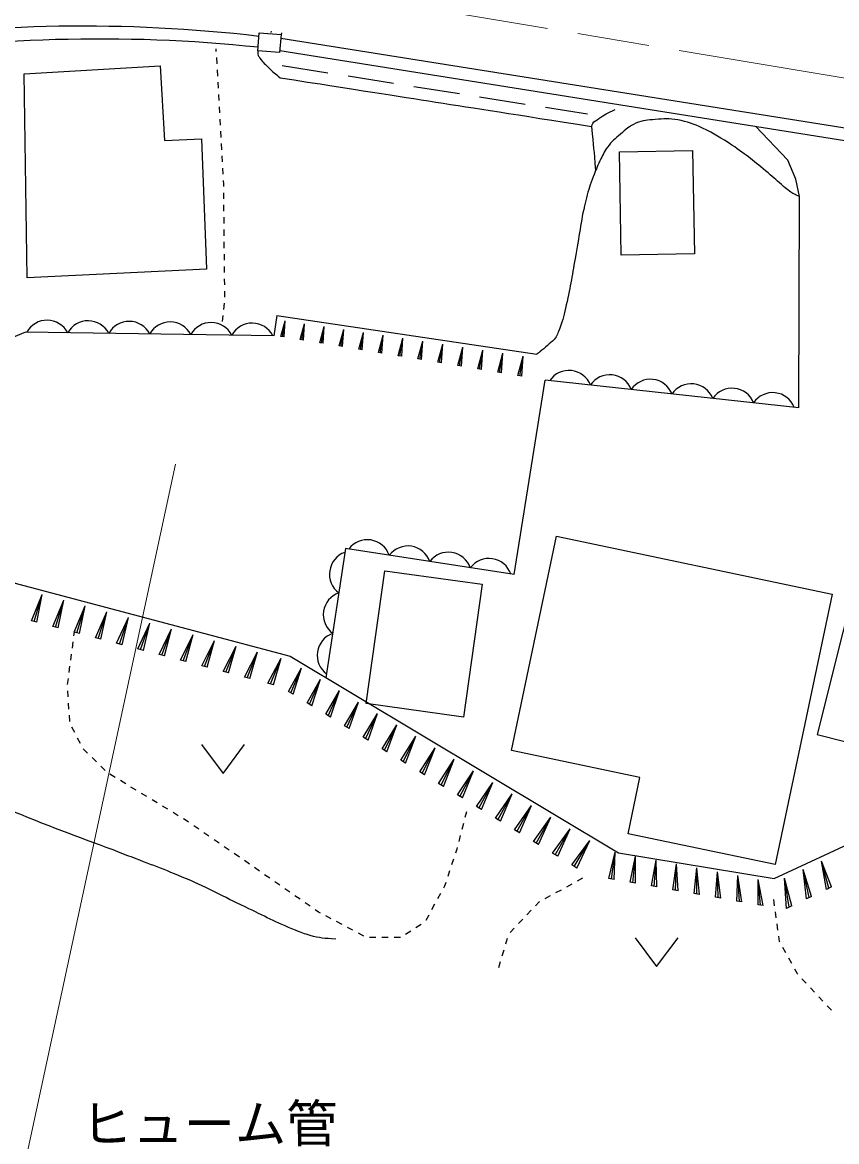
# Model space of a CAD drawing. Units: millimetres, scale not verified. Extents: x 40000 to 680000, y 20000 to 380000.
# Drawn here: x 303110 to 342818, y 259579 to 314197 of the extents above; entities that cross this region are included whole.
import ezdxf
from ezdxf.enums import TextEntityAlignment as Align

# ---------------------------------------------------------------- set-up
doc = ezdxf.new("R2010")
doc.units = ezdxf.units.MM
doc.header["$LTSCALE"] = 1000
doc.linetypes.add('CHAIN', pattern=[18.5, 12, -1.5, 3.5, -1.5])
for name, color, linetype, lineweight in [('M-BGD', 7, 'Continuous', 25), ('M-BMK', 2, 'CHAIN', 13), ('M-STR-HTXT', 7, 'Continuous', 13)]:
    doc.layers.add(name, color=color, linetype=linetype, lineweight=lineweight)
doc.styles.add('ＭＳ ゴシック', font='')
doc.styles.get('ＭＳ ゴシック').set_extended_font_data('MS Gothic')

msp = doc.modelspace()

# ---------------------------------------------------------------- linework, layer by layer
at = {"layer": 'M-BGD'}
for p, q in [((315246, 313776), (315232, 313696)), ((315738, 313689), (315724, 313610)), ((315710, 313428), (370223, 304764)), ((312567, 312777), (312560, 312913)), ((312601, 312178), (312584, 312477)), ((315663, 312821), (370136, 304161)), ((312634, 311579), (312617, 311878)), ((315780, 312093), (318002, 311740)), ((318990, 311583), (321212, 311230)), ((312667, 310980), (312650, 311279)), ((322200, 311073), (324422, 310721)), ((312700, 310380), (312683, 310680)), ((325410, 310564), (327632, 310211)), ((312733, 309781), (312717, 310081)), ((328619, 310054), (330677, 309727)), ((312766, 309182), (312750, 309482)), ((312799, 308583), (312783, 308883)), ((312833, 307984), (312816, 308284)), ((312866, 307385), (312849, 307685)), ((312899, 306786), (312882, 307085)), ((312926, 306295), (312915, 306486)), ((312927, 306187), (312926, 306295)), ((312933, 305587), (312930, 305887)), ((312939, 304987), (312936, 305287)), ((312945, 304387), (312942, 304687)), ((312951, 303787), (312948, 304087)), ((312957, 303187), (312954, 303487)), ((312963, 302587), (312960, 302887)), ((312969, 301987), (312966, 302287)), ((312975, 301387), (312972, 301687)), ((312981, 300787), (312978, 301087)), ((312934, 300190), (312966, 300488)), ((312870, 299593), (312902, 299891)), ((315520, 299896), (315373, 298907)), ((315520, 299896), (328192, 298009)), ((315718, 298876), (315923, 299634)), ((315795, 298864), (315923, 299634)), ((315872, 298851), (315923, 299634)), ((316663, 298720), (316872, 299493)), ((316742, 298707), (316872, 299493)), ((316821, 298694), (316872, 299493)), ((317611, 298563), (317824, 299352)), ((317692, 298550), (317824, 299352)), ((317772, 298537), (317824, 299352)), ((303268, 299079), (300546, 297953)), ((315373, 298907), (303268, 299079)), ((315872, 298851), (315718, 298876)), ((318563, 298406), (318780, 299211)), ((318645, 298392), (318780, 299211)), ((318726, 298379), (318780, 299211)), ((319517, 298248), (319739, 299069)), ((319601, 298234), (319739, 299069)), ((319684, 298220), (319739, 299069)), ((320475, 298090), (320701, 298926)), ((320560, 298075), (320701, 298926)), ((320645, 298061), (320701, 298926)), ((321436, 297931), (321666, 298783)), ((321523, 297916), (321666, 298783)), ((321610, 297902), (321666, 298783)), ((316821, 298694), (316663, 298720)), ((317772, 298537), (317611, 298563)), ((318726, 298379), (318563, 298406)), ((319684, 298220), (319517, 298248)), ((322400, 297771), (322635, 298640)), ((322489, 297756), (322635, 298640)), ((322577, 297742), (322635, 298640)), ((323368, 297611), (323607, 298496)), ((323458, 297596), (323607, 298496)), ((323548, 297581), (323607, 298496)), ((324339, 297450), (324582, 298351)), ((324430, 297435), (324582, 298351)), ((324522, 297420), (324582, 298351)), ((320645, 298061), (320475, 298090)), ((321610, 297902), (321436, 297931)), ((322577, 297742), (322400, 297771)), ((325313, 297289), (325560, 298206)), ((325406, 297274), (325560, 298206)), ((325499, 297258), (325560, 298206)), ((326290, 297128), (326542, 298061)), ((326385, 297112), (326542, 298061)), ((326480, 297096), (326542, 298061)), ((327271, 296965), (327527, 297915)), ((327368, 296949), (327527, 297915)), ((327464, 296934), (327527, 297915)), ((323548, 297581), (323368, 297611)), ((324522, 297420), (324339, 297450)), ((325499, 297258), (325313, 297289)), ((326480, 297096), (326290, 297128)), ((327089, 287254), (328610, 296744)), ((327464, 296934), (327271, 296965)), ((340972, 295392), (328610, 296744)), ((318866, 288521), (317915, 282215)), ((327089, 287254), (318866, 288521)), ((301463, 287179), (316163, 283265)), ((303551, 284994), (304071, 286278)), ((303684, 284958), (304071, 286278)), ((303817, 284923), (304071, 286278)), ((304591, 284719), (305123, 285998)), ((304723, 284684), (305123, 285998)), ((304856, 284649), (305123, 285998)), ((305629, 284445), (306175, 285718)), ((305762, 284409), (306175, 285718)), ((305895, 284374), (306175, 285718)), ((306668, 284170), (307226, 285438)), ((306801, 284135), (307226, 285438)), ((306933, 284100), (307226, 285438)), ((307706, 283896), (308278, 285158)), ((307839, 283861), (308278, 285158)), ((307971, 283826), (308278, 285158)), ((303817, 284923), (303551, 284994)), ((304856, 284649), (304591, 284719)), ((308745, 283621), (309329, 284878)), ((308877, 283586), (309329, 284878)), ((309009, 283551), (309329, 284878)), ((309783, 283347), (310380, 284599)), ((309915, 283312), (310380, 284599)), ((310047, 283277), (310380, 284599)), ((305624, 284260), (305647, 284436)), ((305895, 284374), (305629, 284445)), ((306933, 284100), (306668, 284170)), ((310821, 283073), (311431, 284319)), ((310953, 283038), (311431, 284319)), ((311085, 283003), (311431, 284319)), ((311858, 282799), (312481, 284039)), ((311991, 282764), (312481, 284039)), ((312123, 282729), (312481, 284039)), ((305546, 283665), (305585, 283963)), ((307971, 283826), (307706, 283896)), ((309009, 283551), (308745, 283621)), ((312896, 282524), (313532, 283760)), ((313028, 282490), (313532, 283760)), ((313160, 282455), (313532, 283760)), ((313934, 282250), (314583, 283480)), ((314066, 282215), (314583, 283480)), ((314198, 282180), (314583, 283480)), ((305468, 283070), (305507, 283368)), ((310047, 283277), (309783, 283347)), ((311085, 283003), (310821, 283073)), ((315084, 281946), (315733, 283177)), ((315216, 281912), (315733, 283177)), ((315348, 281877), (315733, 283177)), ((316163, 283265), (332177, 273672)), ((305391, 282475), (305430, 282773)), ((312123, 282729), (311858, 282799)), ((313160, 282455), (312896, 282524)), ((316086, 281547), (316726, 282696)), ((316199, 281478), (316726, 282696)), ((316312, 281408), (316726, 282696)), ((305313, 281880), (305352, 282178)), ((314198, 282180), (313934, 282250)), ((315348, 281877), (315084, 281946)), ((316995, 280990), (317650, 282142)), ((317109, 280920), (317650, 282142)), ((317223, 280850), (317650, 282142)), ((305343, 281282), (305325, 281581)), ((316312, 281408), (316086, 281547)), ((317906, 280432), (318576, 281588)), ((318021, 280361), (318576, 281588)), ((318135, 280291), (318576, 281588)), ((305380, 280683), (305362, 280982)), ((317223, 280850), (316995, 280990)), ((318818, 279873), (319504, 281032)), ((318934, 279802), (319504, 281032)), ((319049, 279731), (319504, 281032)), ((305417, 280084), (305399, 280383)), ((318135, 280291), (317906, 280432)), ((319732, 279312), (320433, 280475)), ((319849, 279241), (320433, 280475)), ((319965, 279170), (320433, 280475)), ((305663, 279542), (305526, 279809)), ((319049, 279731), (318818, 279873)), ((320648, 278751), (321364, 279917)), ((320765, 278679), (321364, 279917)), ((320882, 278608), (321364, 279917)), ((305936, 279008), (305799, 279275)), ((319965, 279170), (319732, 279312)), ((321565, 278189), (322297, 279358)), ((321683, 278117), (322297, 279358)), ((321801, 278045), (322297, 279358)), ((306289, 278533), (306074, 278742)), ((311845, 278951), (312895, 277551)), ((312895, 277551), (313945, 278951)), ((320882, 278608), (320648, 278751)), ((322484, 277626), (323232, 278797)), ((322603, 277553), (323232, 278797)), ((322722, 277480), (323232, 278797)), ((306718, 278113), (306504, 278323)), ((321801, 278045), (321565, 278189)), ((323405, 277062), (324169, 278236)), ((323525, 276988), (324169, 278236)), ((323645, 276915), (324169, 278236)), ((307147, 277694), (306933, 277904)), ((307635, 277350), (307378, 277505)), ((322722, 277480), (322484, 277626)), ((324327, 276497), (325107, 277674)), ((324448, 276423), (325107, 277674)), ((324569, 276349), (325107, 277674)), ((308148, 277039), (307891, 277194)), ((323645, 276915), (323405, 277062)), ((325252, 275930), (326048, 277110)), ((325373, 275856), (326048, 277110)), ((325495, 275781), (326048, 277110)), ((339780, 272414), (350030, 277201)), ((308661, 276728), (308404, 276883)), ((309174, 276417), (308917, 276572)), ((324569, 276349), (324327, 276497)), ((326178, 275363), (326991, 276545)), ((326300, 275288), (326991, 276545)), ((326422, 275213), (326991, 276545)), ((309687, 276106), (309431, 276261)), ((310200, 275795), (309944, 275950)), ((325495, 275781), (325252, 275930)), ((327105, 274794), (327935, 275980)), ((327228, 274719), (327935, 275980)), ((327352, 274643), (327935, 275980)), ((310713, 275484), (310457, 275639)), ((310997, 275312), (310970, 275328)), ((311218, 275160), (310997, 275312)), ((324767, 275678), (324691, 275388)), ((326422, 275213), (326178, 275363)), ((328035, 274225), (328882, 275413)), ((328159, 274149), (328882, 275413)), ((328283, 274073), (328882, 275413)), ((311713, 274821), (311466, 274990)), ((324616, 275098), (324540, 274807)), ((327352, 274643), (327105, 274794)), ((328966, 273654), (329830, 274844)), ((329091, 273577), (329830, 274844)), ((329216, 273501), (329830, 274844)), ((312208, 274481), (311960, 274651)), ((312702, 274142), (312455, 274312)), ((324464, 274517), (324388, 274227)), ((328283, 274073), (328035, 274225)), ((329899, 273082), (330781, 274275)), ((330025, 273005), (330781, 274275)), ((330151, 272928), (330781, 274275)), ((313197, 273802), (312950, 273972)), ((324289, 273848), (324224, 273650)), ((324312, 273937), (324289, 273848)), ((329216, 273501), (328966, 273654)), ((331708, 272422), (332018, 273702)), ((331838, 272399), (332018, 273702)), ((331967, 272376), (332018, 273702)), ((332177, 273672), (339780, 272414)), ((313691, 273462), (313445, 273633)), ((314184, 273120), (313937, 273291)), ((324130, 273365), (324037, 273080)), ((332754, 272237), (333017, 273510)), ((332882, 272215), (333017, 273510)), ((333010, 272192), (333017, 273510)), ((333797, 272053), (334014, 273319)), ((333924, 272031), (334014, 273319)), ((334051, 272008), (334014, 273319)), ((334838, 271870), (335011, 273129)), ((334965, 271847), (335011, 273129)), ((335091, 271825), (335011, 273129)), ((342442, 271947), (342082, 273271)), ((342566, 272006), (342082, 273271)), ((342318, 271888), (342082, 273271)), ((314677, 272777), (314430, 272948)), ((315170, 272435), (314923, 272606)), ((323943, 272795), (323850, 272510)), ((330151, 272928), (329899, 273082)), ((335878, 271686), (336007, 272939)), ((336003, 271664), (336007, 272939)), ((336129, 271642), (336007, 272939)), ((336916, 271503), (337002, 272749)), ((337041, 271481), (337002, 272749)), ((337166, 271459), (337002, 272749)), ((337953, 271320), (337996, 272559)), ((338078, 271298), (337996, 272559)), ((338202, 271276), (337996, 272559)), ((341472, 271484), (341184, 272855)), ((341598, 271544), (341184, 272855)), ((341346, 271424), (341184, 272855)), ((315663, 272093), (315416, 272264)), ((323697, 272045), (323644, 271948)), ((323756, 272225), (323697, 272045)), ((329656, 272015), (329920, 272158)), ((330183, 272302), (330447, 272445)), ((331967, 272376), (331708, 272422)), ((333010, 272192), (332754, 272237)), ((334051, 272008), (333797, 272053)), ((338990, 271137), (338991, 272370)), ((339114, 271116), (338991, 272370)), ((339238, 271094), (338991, 272370)), ((340497, 271019), (340284, 272438)), ((340627, 271081), (340284, 272438)), ((340368, 270957), (340284, 272438)), ((342566, 272006), (342318, 271888)), ((316156, 271751), (315909, 271922)), ((316649, 271409), (316402, 271580)), ((323500, 271685), (323355, 271422)), ((328602, 271441), (328866, 271585)), ((329129, 271728), (329393, 271871)), ((335091, 271825), (334838, 271870)), ((336129, 271642), (335878, 271686)), ((337166, 271459), (336916, 271503)), ((341598, 271544), (341346, 271424)), ((317142, 271067), (316895, 271238)), ((323211, 271159), (323067, 270896)), ((328128, 271087), (328316, 271285)), ((328316, 271285), (328339, 271298)), ((338202, 271276), (337953, 271320)), ((339238, 271094), (338990, 271137)), ((339790, 271093), (339750, 271390)), ((340627, 271081), (340368, 270957)), ((317558, 270778), (317388, 270896)), ((317640, 270735), (317558, 270778)), ((318171, 270454), (317905, 270594)), ((322923, 270633), (322778, 270370)), ((327303, 270215), (327509, 270433)), ((327715, 270651), (327921, 270869)), ((339872, 270498), (339831, 270795)), ((318701, 270173), (318436, 270313)), ((319231, 269892), (318966, 270032)), ((322050, 269856), (321798, 269694)), ((322555, 270180), (322302, 270018)), ((326890, 269779), (327097, 269997)), ((339953, 269904), (339912, 270201)), ((319761, 269611), (319496, 269751)), ((320343, 269539), (320043, 269539)), ((320943, 269539), (320643, 269539)), ((321543, 269539), (321243, 269539)), ((326682, 269226), (326766, 269514)), ((332992, 269526), (334042, 268126)), ((334042, 268126), (335092, 269526)), ((340030, 269342), (339994, 269606)), ((340046, 269313), (340030, 269342)), ((326513, 268651), (326597, 268938)), ((340337, 268788), (340191, 269051)), ((326344, 268075), (326429, 268363)), ((340627, 268263), (340482, 268526)), ((340903, 267765), (340773, 268001)), ((340924, 267743), (340903, 267765)), ((341334, 267305), (341129, 267524)), ((341744, 266867), (341539, 267086)), ((342154, 266429), (341949, 266648)), ((342565, 265991), (342359, 266210))]:
    msp.add_line(p, q, dxfattribs=at)
for points in [[(314656, 313693), (315724, 313610), (315656, 312729), (314588, 312813)], [(303201, 311689), (309833, 312071), (310032, 308441), (311838, 308508), (312083, 302148), (303349, 301728)], [(335797, 307938), (335882, 302897), (332307, 302837), (332223, 307878)], [(345608, 294364), (341862, 279440), (348812, 277696), (352557, 292621)], [(329163, 289122), (342596, 286292), (339815, 273095), (332649, 274605), (333227, 277350), (326961, 278670)], [(325529, 286775), (324628, 280298), (319880, 280959), (320781, 287436)]]:
    msp.add_lwpolyline(points, close=True, dxfattribs=at)
msp.add_lwpolyline([(340972, 295392), (341000, 305699), (340831, 306544), (340437, 307473), (338869, 309133)], dxfattribs=at)
for centre, radius, start, end in [((306049, 239872), 74143, 83.344, 98.4561), ((306887, 239775), 73611, 83.9846, 99.38908), ((304313, 298531), 1133, 27.2573, 151.1123), ((306313, 298502), 1133, 27.2573, 151.1123), ((308313, 298474), 1133, 27.2573, 151.1123), ((310313, 298445), 1133, 27.2573, 151.1123), ((312313, 298417), 1133, 27.2573, 151.1123), ((314312, 298388), 1133, 27.2573, 151.1123), ((329762, 296082), 1133, 21.8326, 145.6876), ((331751, 295864), 1133, 21.8326, 145.6876), ((333739, 295647), 1133, 21.8326, 145.6876), ((335727, 295429), 1133, 21.8326, 145.6876), ((337715, 295212), 1133, 21.8326, 145.6876), ((339703, 294995), 1133, 21.8326, 145.6876), ((319931, 287818), 1133, 19.3116, 143.1666), ((321908, 287513), 1133, 19.3116, 143.1666), ((319216, 287266), 1133, 109.4989, 233.3539), ((323885, 287208), 1133, 19.3116, 143.1666), ((325861, 286904), 1133, 19.3116, 143.1666), ((318918, 285289), 1133, 109.4989, 233.3539), ((318620, 283311), 1133, 109.4989, 233.3539)]:
    msp.add_arc(centre, radius, start, end, dxfattribs=at)
for points, knots in [([(314588, 312813), (314584, 312713), (314577, 312665), (314613, 312581), (314637, 312525), (314659, 312496), (314696, 312448), (314853, 312245), (314956, 312143), (315138, 311964), (315338, 311768), (315418, 311706), (315681, 311497)], [0, 0, 0, 0, 1, 1, 1, 2, 2, 2, 3, 3, 3, 4, 4, 4, 4]), ([(330871, 309119), (330883, 309182), (330897, 309209), (330925, 309262), (330995, 309396), (331104, 309416), (331225, 309507), (331508, 309717), (331640, 309762), (332015, 309940)], [0, 0, 0, 0, 1, 1, 1, 2, 2, 2, 3, 3, 3, 3]), ([(341000, 305699), (340771, 305807), (340693, 305838), (340518, 305962), (340400, 306046), (340341, 306102), (340230, 306195), (339930, 306447), (339775, 306603), (339473, 306852), (338805, 307402), (338438, 307726), (337715, 308204), (337174, 308561), (336868, 308763), (336280, 309038), (335829, 309249), (335560, 309346), (335070, 309438), (334651, 309517), (334403, 309489), (333977, 309455), (333600, 309425), (333376, 309415), (333026, 309272), (332695, 309135), (332550, 308975), (332275, 308746), (332008, 308523), (331857, 308391), (331649, 308112), (331469, 307870), (331407, 307707), (331274, 307436), (331131, 307144), (331065, 306972), (330949, 306668), (330796, 306272), (330720, 306045), (330615, 305634), (330341, 304564), (330302, 303940), (330097, 302855), (329917, 301900), (329860, 301355), (329630, 300410), (329521, 299960), (329489, 299696), (329313, 299267), (329223, 299049), (329195, 298908), (329046, 298725), (328937, 298591), (328843, 298547), (328712, 298433), (328570, 298309), (328498, 298228), (328345, 298116), (328286, 298073), (328266, 298057), (328192, 298009)], [0, 0, 0, 0, 1, 1, 1, 2, 2, 2, 3, 3, 3, 4, 4, 4, 5, 5, 5, 6, 6, 6, 7, 7, 7, 8, 8, 8, 9, 9, 9, 10, 10, 10, 11, 11, 11, 12, 12, 12, 13, 13, 13, 14, 14, 14, 15, 15, 15, 16, 16, 16, 17, 17, 17, 18, 18, 18, 19, 19, 19, 20, 20, 20, 20]), ([(318393, 269452), (317813, 269504), (317617, 269505), (317142, 269640), (316858, 269721), (316703, 269780), (316429, 269890), (315448, 270284), (314930, 270577), (313975, 271029), (312853, 271561), (312251, 271917), (311109, 272406), (310008, 272877), (309373, 273099), (308256, 273532), (306218, 274323), (305052, 274702), (303031, 275535), (301832, 276028), (301197, 276387), (300012, 276911), (298668, 277504), (297908, 277818), (296553, 278384), (293521, 279652), (291811, 280338), (288772, 281589), (287089, 282282), (286158, 282698), (284464, 283363), (283414, 283776), (282822, 283998), (281760, 284377), (279470, 285194), (278196, 285681), (275868, 286384), (272832, 287302), (271079, 287645), (267965, 288245), (263690, 289068), (261283, 289523), (256951, 289953), (254334, 290213), (252850, 290258), (250221, 290169), (249042, 290129), (248381, 290041), (247217, 289850), (245619, 289586), (244737, 289362), (243162, 288986), (241044, 288480), (239818, 288303), (237774, 287550), (236111, 286937), (235207, 286507), (233644, 285672), (231972, 284780), (231063, 284221), (229495, 283157), (227956, 282113), (227191, 281392), (225731, 280240), (224811, 279513), (224318, 279078), (223389, 278363), (222078, 277353), (221320, 276819), (219977, 275854), (218280, 274635), (217347, 273926), (215603, 272775), (214074, 271766), (213216, 271195), (211604, 270325), (210084, 269505), (209225, 269050), (207633, 268382), (206575, 267938), (205942, 267793), (204845, 267453), (202910, 266852), (201780, 266673), (199846, 266072), (198379, 265615), (197534, 265409), (196125, 264796), (195108, 264354), (194557, 264058), (193609, 263482), (192009, 262510), (191176, 261863), (189611, 260835), (188731, 260257), (188261, 259895), (187349, 259370), (185920, 258547), (185072, 258159), (183547, 257531), (182033, 256908), (181148, 256642), (179567, 256217), (178154, 255837), (177336, 255720), (175887, 255522), (173322, 255172), (171852, 255289), (169279, 254997), (166823, 254718), (165455, 254494), (163009, 254133), (160424, 253752), (158950, 253669), (156400, 253101), (154217, 252614), (153012, 252241), (150900, 251505), (148851, 250791), (147745, 250271), (145778, 249354), (143978, 248515), (142956, 248059), (141242, 247054), (138929, 245698), (137736, 244771), (135506, 243282), (133647, 242041), (132643, 241290), (130770, 240071), (129411, 239186), (128665, 238660), (127245, 237875), (125404, 236857), (124307, 236398), (122345, 235638), (120911, 235084), (120093, 234784), (118591, 234458), (117230, 234164), (116452, 234028), (115061, 233952), (113802, 233882), (113082, 233856), (111832, 234027), (110662, 234187), (110024, 234405), (108904, 234778), (107620, 235205), (106899, 235467), (105703, 236099), (104430, 236772), (103701, 237148), (102558, 238025), (100543, 239573), (99613, 240683), (97807, 242471), (95905, 244354), (95002, 245571), (93064, 247417), (91731, 248689), (90951, 249379), (89454, 250453), (88719, 250981), (88272, 251230), (87483, 251674), (85948, 252538), (85065, 252982), (83484, 253758), (81629, 254668), (80586, 255176), (78678, 255973), (77665, 256396), (77088, 256611), (76050, 256968), (75058, 257309), (74492, 257471), (73478, 257738), (72386, 258025), (71769, 258167), (70664, 258397), (69865, 258564), (69602, 258615), (68613, 258793)], [0, 0, 0, 0, 1, 1, 1, 2, 2, 2, 3, 3, 3, 4, 4, 4, 5, 5, 5, 6, 6, 6, 7, 7, 7, 8, 8, 8, 9, 9, 9, 10, 10, 10, 11, 11, 11, 12, 12, 12, 13, 13, 13, 14, 14, 14, 15, 15, 15, 16, 16, 16, 17, 17, 17, 18, 18, 18, 19, 19, 19, 20, 20, 20, 21, 21, 21, 22, 22, 22, 23, 23, 23, 24, 24, 24, 25, 25, 25, 26, 26, 26, 27, 27, 27, 28, 28, 28, 29, 29, 29, 30, 30, 30, 31, 31, 31, 32, 32, 32, 33, 33, 33, 34, 34, 34, 35, 35, 35, 36, 36, 36, 37, 37, 37, 38, 38, 38, 39, 39, 39, 40, 40, 40, 41, 41, 41, 42, 42, 42, 43, 43, 43, 44, 44, 44, 45, 45, 45, 46, 46, 46, 47, 47, 47, 48, 48, 48, 49, 49, 49, 50, 50, 50, 51, 51, 51, 52, 52, 52, 53, 53, 53, 54, 54, 54, 55, 55, 55, 56, 56, 56, 57, 57, 57, 58, 58, 58, 59, 59, 59, 60, 60, 60, 61, 61, 61, 61])]:
    msp.add_open_spline(points, degree=3, knots=knots, dxfattribs=at)
for points in [[(315681, 311497), (323276, 310308), (323276, 310308), (330871, 309119)], [(330871, 309119), (330968, 308048), (330968, 308048), (331065, 306976)]]:
    msp.add_open_spline(points, degree=3, dxfattribs=at)
at = {"layer": 'M-BMK'}
msp.add_lwpolyline([(316887, 315879), (425075, 297783), (474804, 288286), (552461, 270987)], dxfattribs=at)
at = {"layer": 'M-STR-HTXT'}
msp.add_lwpolyline([(321209, 258811), (303292, 258781), (310574, 292646)], dxfattribs=at)

# ---------------------------------------------------------------- texts
at = {"layer": 'M-STR-HTXT', "style": 'ＭＳ ゴシック'}
msp.add_text('ヒューム管', height=1833, rotation=0.098, dxfattribs=at).set_placement((312226, 258992), align=Align.BOTTOM_CENTER)

doc.saveas('drawing.dxf')
